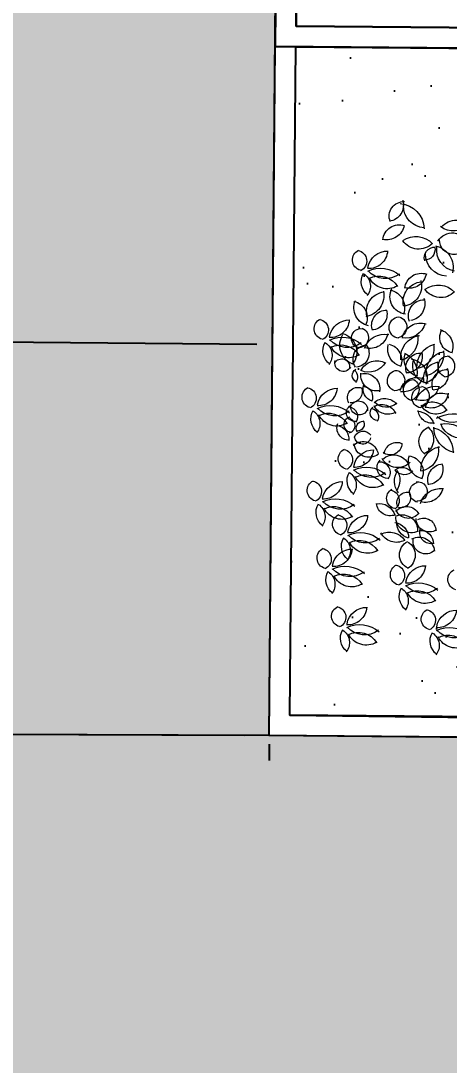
# Model space of a CAD drawing. Header units: millimetres. Extents: x 793 to 3159, y 750 to 2095.
# Drawn here: x 1218.72 to 1221.83, y 985.96 to 993.55 of the extents above; entities that cross this region are included whole.
import ezdxf

# ---------------------------------------------------------------- set-up
doc = ezdxf.new("R2010")
doc.units = ezdxf.units.MM
doc.linetypes.add('CENTER', pattern=[50.8, 31.75, -6.35, 6.35, -6.35])
doc.linetypes.add('CONTINUA', pattern=[0])
for name, color, linetype in [('A-PISOS', 252, 'Continuous'), ('A-PROY', 252, 'Continuous'), ('A-VEGETACION', 65, 'Continuous')]:
    doc.layers.add(name, color=color, linetype=linetype)
doc.layers.add('JUNTA DE AISLAMIENTO', color=7, linetype='Continuous', true_color=0x22d6dd)
doc.layers.add('JUNTA DE CONTROL', color=7, linetype='Continuous', true_color=0xf43e0b)
doc.styles.get("Standard").update_dxf_attribs({"font": 'arial.ttf'})
doc.linetypes.add('RAYACONTX', pattern='A,0.8,["X",Standard,S=0.08,R=0,X=0.025,Y=-0.04],0', length=0.8)
doc.dimstyles.get("Standard").update_dxf_attribs({"dimtxt": 1.2, "dimasz": 0.18, "dimexe": 0.18, "dimexo": 0.0625, "dimgap": 0.09, "dimtad": 0, "dimtih": 1, "dimtoh": 1, "dimdec": 4, "dimlfac": -1, "dimzin": 0, "dimdsep": 46, "dimtxsty": 'Standard', "dimcen": 0.09, "dimadec": 0, "dimazin": 0, "dimtfac": 1, "dimtdec": 4, "dimtofl": 0, "dimtmove": 0, "dimatfit": 3, "dimfxl": 1, "dimtolj": 1, "dimtzin": 0, "dimarcsym": 0})
pattern_1 = [(90, (-2174.8441, -711.9263), (-0.508, 0.508), [1.524, -0.508]), (180, (-2174.8441, -711.4183), (-0.508, 0.508), [1.524, -0.508])]

# ---------------------------------------------------------------- blocks, each defined once
blk = doc.blocks.new('A$C15914C01')
at = {"layer": 'A-PISOS', "linetype": 'CONTINUA', "ltscale": 0.5}
h = blk.add_hatch(dxfattribs=at)
h.set_pattern_fill('AR-HBONE', color=250, scale=0.005, angle=45)
h.set_pattern_definition(pattern_1)
h.paths.add_polyline_path([(40.8168, 40.847), (37.8168, 40.847), (37.8168, 38.0242), (37.8168, 37.6485), (39.0283, 37.6485), (40.8168, 37.847)])
h.paths.add_polyline_path([(40.8168, 37.847), (39.0283, 37.6485), (39.0283, 34.847), (40.8168, 34.847)])
h.paths.add_polyline_path([(40.8168, 34.8315), (39.0283, 34.8315), (39.0283, 28.847), (40.8168, 28.847)])
h.paths.add_polyline_path([(40.8168, 28.847), (39.0283, 28.847), (39.0283, 25.847), (40.8168, 25.847)])
h.paths.add_polyline_path([(40.8168, 25.847), (39.0283, 25.847), (39.0283, 22.847), (40.8168, 22.847)])
h.paths.add_polyline_path([(40.8168, 22.847), (39.0283, 22.847), (39.0283, 19.847), (40.8168, 19.847)])
h.paths.add_polyline_path([(40.8168, 19.847), (39.0283, 19.847), (39.0283, 16.847), (40.8168, 16.847)])
h.paths.add_polyline_path([(40.8168, 16.847), (39.0283, 16.847), (39.0283, 13.847), (40.8168, 13.847)])
h.paths.add_polyline_path([(40.8168, 13.847), (39.0283, 13.847), (39.0283, 10.8467), (40.8168, 10.847)])
h.paths.add_polyline_path([(40.8168, 10.847), (39.0283, 10.8467), (39.0283, 7.847), (40.8168, 7.847)])
h.paths.add_polyline_path([(40.8168, 7.847), (39.0283, 7.847), (39.0283, 4.2785), (40.8168, 4.847)])
h.paths.add_polyline_path([(40.8168, 1.847), (37.8168, 1.847), (37.8168, -1.153), (40.8168, -1.153)])
h.paths.add_polyline_path([(40.8168, -1.153), (37.8168, -1.153), (37.8168, -4.153), (40.8168, -4.153)])
h.paths.add_polyline_path([(40.8168, -4.153), (37.8168, -4.153), (37.8168, -7.153), (40.8168, -7.153)])
h.paths.add_polyline_path([(40.8168, -7.153), (37.8168, -7.153), (37.8168, -10.153), (40.8168, -10.153)])
h.paths.add_polyline_path([(40.8168, -10.153), (37.8168, -10.153), (37.8168, -13.153), (40.8168, -13.153)])
h.paths.add_polyline_path([(40.8168, -13.8545), (40.8168, -13.153), (37.8168, -13.153), (37.8168, -16.153), (39.7085, -16.153), (39.7085, -13.8545)])
h.paths.add_polyline_path([(39.7084, -16.153), (37.8168, -16.153), (37.8168, -19.153), (39.7084, -19.153)])
h.paths.add_polyline_path([(39.6177, -19.153), (37.8168, -19.153), (37.8168, -22.153), (39.6177, -22.153)])
h.paths.add_polyline_path([(39.6202, -22.153), (37.8168, -22.153), (37.8168, -25.153), (39.6202, -25.153)])
h.paths.add_polyline_path([(39.6177, -25.153), (37.8168, -25.153), (37.8168, -28.153), (39.6177, -28.153)])
h.paths.add_polyline_path([(39.6177, -28.153), (37.8168, -28.153), (37.8168, -31.153), (39.6177, -31.153)])
h.paths.add_polyline_path([(39.6177, -31.153), (37.8168, -31.153), (37.8168, -34.153), (39.6177, -34.153)])
h.paths.add_polyline_path([(39.6177, -34.153), (37.8168, -34.153), (37.8168, -35.1024), (39.6177, -35.1024)])
h.paths.add_polyline_path([(40.8168, -45.957), (37.8168, -45.957), (37.8168, -49.3615), (38.3271, -48.8946), (38.7327, -49.153), (39.1705, -49.4318), (40.8168, -49.153)])
h.paths.add_polyline_path([(40.8168, -49.153), (39.1705, -49.4318), (38.8819, -50.3504), (40.8217, -50.3538)])
h.paths.add_polyline_path([(40.8168, 43.5795), (37.8168, 43.5798), (37.8168, 40.847), (40.8168, 40.847)])
h.paths.add_polyline_path([(38.79, 4.2785), (38.7899, 3.656), (37.8168, 3.6561), (37.8168, 1.847), (40.8168, 1.847), (40.8168, 4.847), (39.0283, 4.2785)])
h = blk.add_hatch(dxfattribs=at)
h.set_pattern_fill('AR-HBONE', color=250, scale=0.005, angle=45)
h.set_pattern_definition(pattern_1)
h.paths.add_polyline_path([(43.8168, -45.9571), (40.8168, -45.9571), (40.8216, -50.3396), (43.8216, -50.3675)])
h.paths.add_polyline_path([(40.9292, -0.9957), (40.9323, 4.0095), (40.9357, 41.5795), (43.8168, 41.5793), (43.8168, 43.5794), (40.8168, 43.5794), (40.8168, -13.8546), (43.8168, -13.8546), (43.8168, -6.7051), (41.1283, -6.7051), (41.1283, -4.9051), (43.8168, -4.9049), (43.8168, -3.6051), (43.8168, -0.9957)])
at = {"layer": 'A-PISOS', "color": 250, "linetype": 'CONTINUA', "ltscale": 0.5}
blk.add_line((37.8168, 1.847), (40.8168, 1.847), dxfattribs=at)
blk = doc.blocks.new('XR-CONJUNTO$0$A$C458D45B7')
at = {"lineweight": 0, "extrusion": (2.43104e-07, 5.45806e-06, -1)}
for centre, major_axis, start_param, end_param in [((-1.9106, 1.2442), (0.0708, -0.0777, 0), 1.912634, 3.921497), ((-2.0314, 1.3228), (0.0877, 0.0799, 0), 0.433013, 2.162826), ((-1.9513, 1.1457), (0.1282, -0.1407, 0), 3.959959, 5.407863), ((-1.7544, 1.3194), (0.1171, 0.1066, 0), 2.346008, 3.897533), ((-1.5286, 1.0775), (0.094, -0.1032, 0), 3.007891, 4.802385), ((-2.0324, 1.1982), (0.0859, -0.0944, 0), -0.662987, 0.966479), ((-1.9414, 1.0608), (0.0886, 0.0806, 0), 3.960448, 5.771942), ((-1.5522, 1.2853), (0.1086, 0.0989, 0), 1.431238, 2.976463), ((-1.8009, 1.145), (0.1033, 0.094, 0), 1.507007, 3.274527), ((-1.8183, 0.932), (0.1215, 0.1107, 0), 4.829964, 6.260834), ((-1.5552, 1.0062), (0.0882, 0.0803, 0), 4.376918, 6.706693), ((-1.5448, 1.0724), (0.07, -0.0769, 0), -0.68977, 2.320487), ((-2.2017, 0.923), (0.0578, 0.0526, 0), 2.569534, 5.006064), ((-2.2534, 0.9149), (0.0521, -0.0572, 0), 4.051015, 6.582941), ((-2.1614, 0.9971), (0.0917, -0.1007, 0), -0.777492, 0.800951), ((-2.0242, 0.8443), (0.0977, -0.1073, 0), 2.477681, 3.902549), ((-1.6798, 0.9428), (0.0579, 0.0528, 0), 3.59556, 5.460531), ((-1.758, 1.0028), (0.052, -0.0571, 0), -1.020319, 0.753739), ((-1.5119, 1.0019), (0.116, 0.1056, 0), 2.481573, 4.024265), ((-1.7087, 0.8718), (0.1187, 0.1081, 0), 5.646964, 7.247292), ((-1.5907, 0.9688), (0.1171, 0.1066, 0), 2.346008, 3.897533), ((-2.073, 0.6529), (0.156, 0.1421, 0), 4.983233, 6.17178), ((-2.0399, 0.9606), (0.1269, 0.1155, 0), 1.666781, 3.133707), ((-1.7777, 0.7102), (0.0886, 0.0806, 0), 3.960448, 5.771942), ((-2.0913, 0.7657), (0.0909, 0.0828, 0), 2.943806, 4.400315), ((-2.2578, 0.7313), (0.0813, 0.074, 0), 6.042078, 7.680112), ((-2.0841, 0.651), (0.1055, -0.1158, 0), 3.38331, 4.908592), ((-2.0268, 0.8596), (0.0974, -0.107, 0), 0.190237, 1.841773), ((-1.7627, 0.6224), (0.1084, 0.0988, 0), 3.669788, 5.33772), ((-1.9208, 0.7342), (0.1072, 0.0976, 0), 0.442262, 2.206763), ((-1.8687, 0.8476), (0.0859, -0.0944, 0), -0.662987, 0.966479), ((-1.6546, 0.5814), (0.1215, 0.1107, 0), 4.829964, 6.260834), ((-2.031, 0.549), (0.1066, 0.0971, 0), 3.614858, 5.324604), ((-2.207, 0.6655), (0.1058, -0.1161, 0), -1.044216, 0.564097), ((-1.8791, 0.6577), (0.0933, 0.085, 0), 2.40732, 4.363917), ((-2.0263, 0.5794), (0.0866, -0.0951, 0), 4.058135, 5.821951), ((-1.6372, 0.7944), (0.1033, 0.094, 0), 1.507007, 3.274527), ((-2.1336, 0.5756), (0.0897, -0.0984, 0), 0.939726, 2.715407), ((-2.2892, 0.5026), (0.0814, -0.0893, 0), 4.062449, 5.922904), ((-1.7543, 0.5224), (0.0851, 0.0775, 0), 3.49197, 5.441026), ((-1.8764, 0.6077), (0.084, -0.0923, 0), -1.172702, 0.548866), ((-2.0245, 0.4486), (0.0829, 0.0755, 0), 3.634893, 5.426724), ((-2.1377, 0.5282), (0.0831, 0.0757, 0), 0.456725, 2.280221), ((-2.4755, 0.4198), (0.0578, 0.0526, 0), 2.569534, 5.006064), ((-2.5272, 0.4117), (0.0521, -0.0572, 0), 4.051015, 6.582941), ((-2.4352, 0.4939), (0.0917, -0.1007, 0), -0.777492, 0.800951), ((-2.298, 0.3411), (0.0977, -0.1073, 0), 2.477681, 3.902549), ((-1.9306, 0.4349), (0.0529, -0.0581, 0), 0.8313, 3.777278), ((-1.9592, 0.4368), (0.0578, 0.0526, 0), 5.742434, 8.380981), ((-1.8908, 0.5069), (0.1006, -0.1105, 0), -0.557673, 0.903433), ((-1.7798, 0.332), (0.0917, -0.1007, 0), 2.542349, 4.180904), ((-2.2189, 0.3033), (0.0991, -0.1088, 0), 1.094465, 2.867407), ((-2.3837, 0.2526), (0.0948, -0.1041, 0), 4.141693, 6.115198), ((-2.2117, 0.3532), (0.0525, 0.0478, 0), 2.544793, 5.610841), ((-2.2315, 0.3591), (0.0541, 0.0492, 0), 5.802789, 8.527903), ((-2.0417, 0.2331), (0.1126, 0.1025, 0), 4.205079, 5.650347), ((-2.1511, 0.4158), (0.1003, 0.0913, 0), 0.947405, 2.54529), ((-1.9608, 0.3535), (0.1091, -0.1198, 0), -0.998585, 0.46704), ((-1.5272, 0.3648), (0.0836, 0.0762, 0), 2.482899, 4.371926), ((-1.6734, 0.2989), (0.0948, 0.0863, 0), 5.731832, 7.400577), ((-2.365, 0.2625), (0.0909, 0.0828, 0), 2.943806, 4.400315), ((-2.5316, 0.2281), (0.0813, 0.074, 0), 6.042078, 7.680112), ((-2.3468, 0.1497), (0.156, 0.1421, 0), 4.983233, 6.17178), ((-2.3137, 0.4574), (0.1269, 0.1155, 0), 1.666781, 3.133707), ((-2.3579, 0.1478), (0.1055, -0.1158, 0), 3.38331, 4.908592), ((-2.1667, 0.2027), (0.069, -0.0757, 0), 1.700455, 3.862711), ((-2.2541, 0.2446), (0.0681, -0.0747, 0), -1.486479, 0.643735), ((-1.8849, 0.2792), (0.0985, 0.0897, 0), 2.570181, 4.112123), ((-2.0369, 0.194), (0.0821, -0.0902, 0), 4.120954, 5.79621), ((-1.7644, 0.2204), (0.107, -0.1175, 0), 2.177236, 3.734769), ((-1.6359, 0.1522), (0.1137, -0.1249, 0), 2.235527, 3.64207), ((-1.828, 0.2811), (0.0982, -0.1079, 0), -1.066796, 0.579125), ((-2.3006, 0.3564), (0.0974, -0.107, 0), 0.190237, 1.841773), ((-1.773, 0.2036), (0.0838, -0.092, 0), 0.938425, 2.670205), ((-1.9542, 0.1092), (0.1114, 0.1014, 0), 5.843306, 7.1953), ((-1.7771, 0.1415), (0.0805, 0.0733, 0), 3.50958, 5.539448), ((-1.8855, 0.2233), (0.0799, -0.0877, 0), -1.078933, 0.661818), ((-1.5851, 0.1111), (0.1031, -0.1132, 0), 2.104521, 3.72961), ((-1.7735, 0.244), (0.1205, 0.1097, 0), 0.584753, 2.09731), ((-1.5729, 0.1533), (0.0529, -0.0581, 0), 1.070278, 3.886146), ((-1.6105, 0.1567), (0.0588, 0.0536, 0), 5.779048, 8.517385), ((-2.3403, 0.1724), (0.0409, -0.0449, 0), -0.342253, 2.640209), ((-2.3516, 0.1445), (0.0433, 0.0395, 0), 4.405228, 7.107621), ((-2.0952, 0.0628), (0.0867, -0.0952, 0), 2.755784, 4.384252), ((-2.1561, 0.2479), (0.094, -0.1032, 0), -0.330169, 1.139478), ((-1.8626, 0.0737), (0.0986, 0.0898, 0), 5.589447, 7.418726), ((-1.7093, 0.1562), (0.085, -0.0934, 0), 0.84125, 2.679851), ((-1.6406, 0.0702), (0.0775, -0.0851, 0), 1.967447, 3.775341), ((-1.7611, 0.1457), (0.075, -0.0824, 0), -1.233229, 0.665703), ((-2.2216, 0.0843), (0.0383, 0.0349, 0), 2.756177, 4.901581), ((-2.3039, 0.0732), (0.0502, 0.0457, 0), 6.199619, 7.682941), ((-2.0951, 0.0884), (0.0783, -0.086, 0), 0.548016, 2.416151), ((-2.1847, -0.0116), (0.0748, -0.0822, 0), 3.639954, 5.646742), ((-1.9436, 0.0479), (0.0556, 0.0507, 0), 2.564177, 5.390176), ((-1.9675, 0.0498), (0.0553, 0.0504, 0), 5.73831, 8.527623), ((-1.8012, -0.0552), (0.0947, 0.0862, 0), 4.137101, 5.82022), ((-1.9077, 0.1207), (0.1031, -0.1133, 0), -0.54027, 0.827062), ((-1.5836, 0.0234), (0.074, -0.0813, 0), 1.953075, 3.913454), ((-1.6938, 0.0986), (0.079, -0.0868, 0), -1.205895, 0.674202), ((-2.2319, -0.0783), (0.0509, -0.0558, 0), 1.762306, 4.258029), ((-2.1055, -0.0151), (0.0598, -0.0657, 0), 0.979226, 2.673692), ((-2.1998, -0.0703), (0.0508, -0.0558, 0), 3.933313, 5.938936), ((-1.8248, -0.0188), (0.0571, 0.052, 0), 2.545534, 5.407211), ((-1.8736, -0.0129), (0.0576, -0.0633, 0), 4.477879, 6.718402), ((-1.7618, -0.0715), (0.0525, -0.0576, 0), 0.898013, 3.77079), ((-1.7698, 0.0321), (0.094, 0.0856, 0), 0.901171, 2.725838), ((-1.6654, -0.1418), (0.1029, -0.113, 0), 2.645045, 4.055204), ((-1.794, -0.0666), (0.0546, -0.0599, 0), 4.168072, 6.758384), ((-2.5594, -0.0771), (0.0578, 0.0526, 0), 2.569534, 5.006064), ((-2.6111, -0.0852), (0.0521, -0.0572, 0), 4.051015, 6.582941), ((-2.5191, -0.003), (0.0917, -0.1007, 0), -0.777492, 0.800951), ((-2.3819, -0.1559), (0.0977, -0.1073, 0), 2.477681, 3.902549), ((-2.2829, -0.0338), (0.055, -0.0604, 0), -1.227345, 0.788989), ((-1.6995, -0.0227), (0.0928, 0.0845, 0), 0.879757, 2.653061), ((-1.6228, -0.1543), (0.078, -0.0856, 0), 2.376566, 4.323843), ((-2.4307, -0.3472), (0.156, 0.1421, 0), 4.983233, 6.17178), ((-2.2507, -0.1874), (0.0465, 0.0423, 0), 2.233298, 4.88178), ((-2.3042, -0.2166), (0.0483, -0.053, 0), 4.015547, 6.050187), ((-2.2208, -0.1416), (0.0415, -0.0456, 0), -0.541621, 2.532765), ((-2.2243, -0.1653), (0.0472, 0.043, 0), 4.36075, 7.132577), ((-2.0875, -0.1867), (0.0366, -0.0402, 0), 0.711319, 3.169675), ((-2.0561, -0.2329), (0.0798, 0.0727, 0), 4.88073, 6.617754), ((-2.0133, -0.0827), (0.0765, -0.084, 0), 0.204968, 1.815858), ((-2.0356, -0.1968), (0.0849, 0.0774, 0), 4.711605, 6.317931), ((-2.0272, -0.0257), (0.0802, -0.0881, 0), 0.021045, 1.524602), ((-1.6651, -0.0744), (0.0875, 0.0797, 0), 1.54916, 3.411748), ((-1.6899, -0.2214), (0.087, 0.0792, 0), 4.695585, 6.505535), ((-2.4489, -0.2344), (0.0909, 0.0828, 0), 2.943806, 4.400315), ((-2.6155, -0.2689), (0.0813, 0.074, 0), 6.042078, 7.680112), ((-2.3976, -0.0395), (0.1269, 0.1155, 0), 1.666781, 3.133707), ((-2.4418, -0.3491), (0.1055, -0.1158, 0), 3.38331, 4.908592), ((-2.3845, -0.1405), (0.0974, -0.107, 0), 0.190237, 1.841773), ((-2.2732, -0.2729), (0.0428, 0.039, 0), 2.497814, 5.20727), ((-2.3097, -0.2811), (0.0389, -0.0427, 0), 4.224328, 6.709801), ((-2.1436, -0.2166), (0.0427, -0.0469, 0), 4.116433, 5.99396), ((-1.8013, -0.3004), (0.086, -0.0944, 0), 3.905045, 5.15415), ((-1.6932, -0.1581), (0.0739, 0.0673, 0), 2.131785, 3.802335), ((-1.5359, -0.4435), (0.188, 0.1712, 0), 4.948121, 5.869218), ((-1.5446, -0.0745), (0.1307, 0.119, 0), 1.552191, 2.984983), ((-2.2916, -0.2978), (0.0606, -0.0666, 0), 0.737383, 2.650506), ((-2.3957, -0.3799), (0.0681, -0.0747, 0), 4.052293, 5.534953), ((-2.1916, -0.2985), (0.0373, 0.0339, 0), 3.28496, 5.487327), ((-2.2354, -0.2693), (0.0347, -0.0381, 0), -1.383943, 0.731452), ((-1.6688, -0.393), (0.0783, -0.086, 0), 1.425585, 3.486513), ((-1.7932, -0.3761), (0.0771, -0.0846, 0), 4.606747, 6.608193), ((-1.7172, -0.469), (0.1331, 0.1212, 0), 5.659962, 7.036498), ((-1.4916, -0.2871), (0.1256, -0.1379, 0), 0.943566, 2.313218), ((-1.4822, -0.2092), (0.1151, 0.1048, 0), 1.972626, 3.529352), ((-1.5858, -0.4333), (0.1281, 0.1166, 0), 5.209395, 6.575768), ((-2.195, -0.3571), (0.0395, -0.0433, 0), -0.642878, 2.183197), ((-2.1907, -0.3873), (0.0495, 0.0451, 0), 4.270836, 6.420827), ((-2.292, -0.5222), (0.0578, 0.0526, 0), 2.569534, 5.006064), ((-2.3437, -0.5302), (0.0521, -0.0572, 0), 4.051015, 6.582941), ((-2.1896, -0.5067), (0.0818, 0.0745, 0), 4.725657, 6.840485), ((-2.1145, -0.6009), (0.0977, -0.1073, 0), 2.477681, 3.902549), ((-2.1463, -0.3974), (0.083, 0.0756, 0), 1.68426, 3.729013), ((-1.9949, -0.4053), (0.0637, 0.058, 0), 0.764156, 2.934492), ((-1.9437, -0.494), (0.0694, 0.0632, 0), 3.980915, 5.862351), ((-1.6018, -0.593), (0.1128, -0.1238, 0), 2.221305, 3.690822), ((-1.7962, -0.4571), (0.1033, -0.1134, 0), -1.032306, 0.534835), ((-2.2517, -0.448), (0.0917, -0.1007, 0), -0.777492, 0.800951), ((-2.0101, -0.5841), (0.0523, -0.0575, 0), 0.633418, 3.085829), ((-1.9398, -0.4538), (0.0868, -0.0954, 0), -0.069614, 1.779881), ((-1.9667, -0.6078), (0.0867, 0.0789, 0), 4.676888, 6.613696), ((-1.7339, -0.5375), (0.0851, -0.0934, 0), 0.924716, 2.656883), ((-1.8688, -0.6134), (0.0781, -0.0858, 0), 3.969056, 5.92434), ((-2.1633, -0.7923), (0.156, 0.1421, 0), 4.983233, 6.17178), ((-2.1303, -0.4845), (0.1269, 0.1155, 0), 1.666781, 3.133707), ((-2.0709, -0.6192), (0.0524, -0.0576, 0), 3.810166, 6.090838), ((-1.8262, -0.6795), (0.0906, -0.0995, 0), 1.614915, 2.889535), ((-1.9038, -0.6639), (0.0614, 0.0559, 0), 4.717033, 6.423449), ((-1.8895, -0.5504), (0.0621, 0.0565, 0), 1.467676, 3.222181), ((-2.0476, -0.6746), (0.0938, 0.0854, 0), 0.129265, 1.395311), ((-1.6027, -0.6693), (0.086, 0.0783, 0), 3.55062, 5.363168), ((-1.7206, -0.5916), (0.0749, -0.0823, 0), -1.194178, 0.664916), ((-2.1816, -0.6795), (0.0909, 0.0828, 0), 2.943806, 4.400315), ((-2.3482, -0.7139), (0.0813, 0.074, 0), 6.042078, 7.680112), ((-2.1744, -0.7941), (0.1055, -0.1158, 0), 3.38331, 4.908592), ((-2.1171, -0.5856), (0.0974, -0.107, 0), 0.190237, 1.841773), ((-1.7922, -0.7543), (0.0477, -0.0524, 0), 3.730197, 7.076743), ((-2.5155, -0.7546), (0.0578, 0.0526, 0), 2.569534, 5.006064), ((-2.5672, -0.7627), (0.0521, -0.0572, 0), 4.051015, 6.582941), ((-2.4752, -0.6805), (0.0917, -0.1007, 0), -0.777492, 0.800951), ((-2.338, -0.8334), (0.0977, -0.1073, 0), 2.477681, 3.902549), ((-1.9413, -0.8068), (0.0509, -0.0559, 0), 0.945939, 3.367294), ((-2.002, -0.8225), (0.0572, 0.0521, 0), 5.641793, 7.92155), ((-1.8635, -0.8377), (0.0576, 0.0525, 0), 3.417735, 5.567883), ((-1.9167, -0.801), (0.055, 0.0501, 0), 0.107397, 2.469596), ((-1.7764, -0.7608), (0.0547, 0.0498, 0), 2.514693, 5.184025), ((-1.624, -0.8846), (0.1127, 0.1027, 0), 4.169962, 5.561665), ((-1.7382, -0.7025), (0.0978, 0.089, 0), 0.938823, 2.542828), ((-2.3869, -1.0247), (0.156, 0.1421, 0), 4.983233, 6.17178), ((-2.3538, -0.717), (0.1269, 0.1155, 0), 1.666781, 3.133707), ((-2.4051, -0.9119), (0.0909, 0.0828, 0), 2.943806, 4.400315), ((-2.5717, -0.9464), (0.0813, 0.074, 0), 6.042078, 7.680112), ((-2.3979, -1.0266), (0.1055, -0.1158, 0), 3.38331, 4.908592), ((-2.3406, -0.818), (0.0974, -0.107, 0), 0.190237, 1.841773), ((-2.0704, -0.9669), (0.0821, -0.0901, 0), 3.692575, 5.155285), ((-1.989, -0.8304), (0.0692, -0.076, 0), 0.38642, 2.157574), ((-1.8711, -0.9645), (0.0744, 0.0677, 0), 4.565806, 6.533384), ((-1.8588, -0.8569), (0.0633, -0.0695, 0), -0.241864, 1.949123), ((-2.3294, -0.9985), (0.0578, 0.0526, 0), 2.569534, 5.006064), ((-2.3812, -1.0065), (0.0521, -0.0572, 0), 4.051015, 6.582941), ((-2.2891, -0.9244), (0.0917, -0.1007, 0), -0.777492, 0.800951), ((-2.152, -1.0772), (0.0977, -0.1073, 0), 2.477681, 3.902549), ((-1.9684, -1.0956), (0.0847, 0.0771, 0), 5.565903, 6.997649), ((-1.8349, -0.9416), (0.0765, -0.084, 0), 0.279297, 2.335483), ((-1.8235, -0.9794), (0.0806, -0.0885, 0), 1.008399, 2.302773), ((-1.9016, -1.0376), (0.0829, 0.0754, 0), 5.072303, 7.119215), ((-1.7051, -0.9533), (0.0702, 0.0639, 0), 1.7289, 3.911271), ((-1.7464, -1.0372), (0.0598, -0.0657, 0), 3.398385, 5.466877), ((-2.2008, -1.2686), (0.156, 0.1421, 0), 4.983233, 6.17178), ((-1.9446, -1.0025), (0.0914, 0.0833, 0), 1.806411, 3.423556), ((-1.9938, -1.1874), (0.1001, 0.0912, 0), 4.980953, 6.432495), ((-1.6923, -1.0522), (0.0603, 0.0549, 0), 2.047726, 4.165076), ((-1.7684, -1.1317), (0.0697, 0.0635, 0), 5.41227, 7.055783), ((-2.219, -1.1558), (0.0909, 0.0828, 0), 2.943806, 4.400315), ((-2.3856, -1.1902), (0.0813, 0.074, 0), 6.042078, 7.680112), ((-2.1677, -0.9608), (0.1269, 0.1155, 0), 1.666781, 3.133707), ((-2.2118, -1.2704), (0.1055, -0.1158, 0), 3.38331, 4.908592), ((-2.1546, -1.0619), (0.0974, -0.107, 0), 0.190237, 1.841773), ((-1.8126, -1.2153), (0.072, -0.0791, 0), 1.163391, 3.416553), ((-1.9175, -1.2184), (0.0757, -0.0831, 0), 4.435217, 6.484111), ((-1.7769, -1.1998), (0.0834, 0.076, 0), 4.961295, 6.910739), ((-1.7291, -1.1155), (0.0627, -0.0688, 0), -0.051798, 2.496029), ((-2.4398, -1.2438), (0.0578, 0.0526, 0), 2.569534, 5.006064), ((-2.4915, -1.2519), (0.0521, -0.0572, 0), 4.051015, 6.582941), ((-2.3995, -1.1697), (0.0917, -0.1007, 0), -0.777492, 0.800951), ((-2.2623, -1.3226), (0.0977, -0.1073, 0), 2.477681, 3.902549), ((-2.3111, -1.5139), (0.156, 0.1421, 0), 4.983233, 6.17178), ((-1.9065, -1.3598), (0.0578, 0.0526, 0), 2.569534, 5.006064), ((-2.3294, -1.4011), (0.0909, 0.0828, 0), 2.943806, 4.400315), ((-2.496, -1.4356), (0.0813, 0.074, 0), 6.042078, 7.680112), ((-2.2781, -1.2062), (0.1269, 0.1155, 0), 1.666781, 3.133707), ((-2.3222, -1.5158), (0.1055, -0.1158, 0), 3.38331, 4.908592), ((-1.9582, -1.3678), (0.0521, -0.0572, 0), 4.051015, 6.582941), ((-1.8662, -1.2856), (0.0917, -0.1007, 0), -0.777492, 0.800951), ((-1.729, -1.4385), (0.0977, -0.1073, 0), 2.477681, 3.902549), ((-1.4881, -1.3917), (0.0578, 0.0526, 0), 2.569534, 5.006064), ((-2.2649, -1.3072), (0.0974, -0.107, 0), 0.190237, 1.841773), ((-1.7778, -1.6299), (0.156, 0.1421, 0), 4.983233, 6.17178), ((-1.7447, -1.3221), (0.1269, 0.1155, 0), 1.666781, 3.133707), ((-1.7961, -1.517), (0.0909, 0.0828, 0), 2.943806, 4.400315), ((-1.9626, -1.5515), (0.0813, 0.074, 0), 6.042078, 7.680112), ((-1.7889, -1.6317), (0.1055, -0.1158, 0), 3.38331, 4.908592), ((-1.7316, -1.4231), (0.0974, -0.107, 0), 0.190237, 1.841773), ((-2.3306, -1.6663), (0.0578, 0.0526, 0), 2.569534, 5.006064), ((-2.3824, -1.6743), (0.0521, -0.0572, 0), 4.051015, 6.582941), ((-2.2903, -1.5922), (0.0917, -0.1007, 0), -0.777492, 0.800951), ((-2.1531, -1.745), (0.0977, -0.1073, 0), 2.477681, 3.902549), ((-1.6791, -1.6816), (0.0578, 0.0526, 0), 2.569534, 5.006064), ((-1.7309, -1.6896), (0.0521, -0.0572, 0), 4.051015, 6.582941), ((-1.6389, -1.6075), (0.0917, -0.1007, 0), -0.777492, 0.800951), ((-1.5017, -1.7603), (0.0977, -0.1073, 0), 2.477681, 3.902549), ((-2.202, -1.9364), (0.156, 0.1421, 0), 4.983233, 6.17178), ((-1.5505, -1.9517), (0.156, 0.1421, 0), 4.983233, 6.17178), ((-2.2202, -1.8236), (0.0909, 0.0828, 0), 2.943806, 4.400315), ((-2.3868, -1.858), (0.0813, 0.074, 0), 6.042078, 7.680112), ((-2.1689, -1.6286), (0.1269, 0.1155, 0), 1.666781, 3.133707), ((-2.213, -1.9382), (0.1055, -0.1158, 0), 3.38331, 4.908592), ((-2.1558, -1.7297), (0.0974, -0.107, 0), 0.190237, 1.841773), ((-1.5687, -1.8389), (0.0909, 0.0828, 0), 2.943806, 4.400315), ((-1.7353, -1.8733), (0.0813, 0.074, 0), 6.042078, 7.680112), ((-1.5174, -1.6439), (0.1269, 0.1155, 0), 1.666781, 3.133707), ((-1.5616, -1.9535), (0.1055, -0.1158, 0), 3.38331, 4.908592), ((-1.5043, -1.745), (0.0974, -0.107, 0), 0.190237, 1.841773)]:
    blk.add_ellipse(centre, major_axis=major_axis, ratio=1, start_param=start_param, end_param=end_param, dxfattribs=at)
blk = doc.blocks.new('*D191')
at = {"layer": 'Defpoints', "color": 0, "lineweight": -2, "transparency": 16777216}
for p, q in [((1179.7096, 988.5543), (1196.9576, 988.4711)), ((1179.5293, 988.4927), (1179.5288, 988.3752)), ((1220.3478, 988.3583), (1203.0999, 988.4415)), ((1220.5275, 988.2949), (1220.527, 988.1774))]:
    blk.add_line(p, q, dxfattribs=at)
at = {"layer": 'Defpoints', "color": 0, "transparency": 16777216}
for p in [(1179.5296, 988.5552, 293.7209), (1179.5296, 988.5552), (1220.5278, 988.3574, 380.2018)]:
    blk.add_point(p, dxfattribs=at)
for points in [[(1179.7098, 988.5843), (1179.7095, 988.5243), (1179.5296, 988.5552)], [(1220.348, 988.3883), (1220.3477, 988.3283), (1220.5278, 988.3574)]]:
    blk.add_solid(points, dxfattribs=at)
at = {"layer": 'Defpoints', "color": 0, "transparency": 16777216, "insert": (1200.0287, 988.4563), "char_height": 1.2, "attachment_point": 5}
blk.add_mtext('\\A1;40.9987', dxfattribs=at)

msp = doc.modelspace()

# ---------------------------------------------------------------- hatches: boundary and pattern name
at = {"layer": 'A-VEGETACION', "linetype": 'CONTINUA'}
h = msp.add_hatch(dxfattribs=at)
h.set_pattern_fill('AR-SAND', color=256, scale=0.02, angle=0.032442)
h.set_pattern_definition([(37.53244, (-1001.5859, 296.5847), (-0.03255485, 0.9788082), [0, -0.77216, 0, -0.8636, 0, -0.8255]), (7.53244, (-1001.5859, 296.5847), (0.89823466, 1.434159), [0, -0.41656, 0, -0.69596, 0, -0.2667]), (327.53244, (-1002.2107, 296.5844), (1.58198286, 0.00377012), [0, -0.254, 0, -0.9144, 0, -1.1938]), (317.53244, (-1002.2107, 296.5844), (1.5268602, 0.44672325), [0, -0.127, 0, -0.59944, 0, -0.6858])])
h.paths.add_polyline_path([(1234.79859, 988.38245), (1234.8411, 993.23734), (1220.72164, 993.36095), (1220.67913, 988.50606)])
h.paths.add_polyline_path([(1243.09827, 988.30979), (1257.21773, 988.18617), (1257.26024, 993.04106), (1243.14078, 993.16467)])

# ---------------------------------------------------------------- linework, layer by layer
at = {"layer": 'A-PROY', "linetype": 'CONTINUA', "ltscale": 0.5}
for p, q in [((1220.89442, 1030.23085, 168.38412), (1220.57164, 993.36226, 168.38412)), ((1220.57164, 993.36226, 168.38412), (1235.99866, 993.2272, 168.38412))]:
    msp.add_line(p, q, dxfattribs=at)
at = {"layer": 'A-PROY', "linetype": 'CONTINUA', "ltscale": 0.5, "elevation": 168.38412}
for points in [[(1235.99866, 993.2272), (1220.57164, 993.36226), (1220.89442, 1030.23085), (1257.73301, 1029.90833), (1257.41023, 993.03975), (1241.98321, 993.17481)], [(1241.98321, 993.17481), (1257.41023, 993.03975), (1257.73301, 1029.90833), (1220.89442, 1030.23085), (1220.57164, 993.36226), (1235.99866, 993.2272)], [(1235.99858, 993.37721), (1220.72295, 993.51095), (1221.0431, 1030.07954), (1257.5817, 1029.75965), (1257.26155, 993.19105), (1241.98592, 993.32479)], [(1237.9844, 993.35982), (1238.99225, 993.351), (1239.3124, 1029.9196), (1221.0431, 1030.07954), (1220.72295, 993.51095), (1235.99858, 993.37721)], [(1234.94727, 988.23114), (1220.52782, 988.35738), (1220.57164, 993.36226), (1235.99866, 993.2272)], [(1234.79859, 988.38245), (1220.67913, 988.50606), (1220.72164, 993.36095), (1235.99866, 993.2272)]]:
    msp.add_lwpolyline(points, dxfattribs=at)
at = {"layer": 'Defpoints'}
for p, q in [((1220.52782, 988.35738, 380.20176), (1179.52965, 988.55516, 293.72089)), ((1220.67913, 988.50606, 168.38412), (1266.69025, 987.94899, 293.79427))]:
    msp.add_line(p, q, dxfattribs=at)
at = {"layer": 'JUNTA DE AISLAMIENTO', "linetype": 'RAYACONTX', "elevation": 380.20176}
msp.add_lwpolyline([(1329.00633, 987.40767), (1220.52782, 988.35738), (1220.90055, 1030.93082), (1257.73914, 1030.60831), (1257.38346, 989.9347), (1266.47583, 989.85507), (1266.81794, 1028.93844), (1266.21796, 1028.9437), (1266.22323, 1029.54368), (1265.62325, 1029.54894), (1265.62911, 1030.14891), (1265.02853, 1030.15418), (1265.04345, 1031.85411), (1263.84349, 1031.86464), (1263.88121, 1036.16447), (1262.68125, 1036.175), (1262.7287, 1041.58454)], dxfattribs=at)

# ---------------------------------------------------------------- block references
at = {"layer": 'A-VEGETACION', "linetype": 'CONTINUA', "ltscale": 0.5, "rotation": 359.498395229543}
msp.add_blockref('XR-CONJUNTO$0$A$C458D45B7', (1223.40438, 990.87031, 168.38412), dxfattribs=at)
at = {"layer": 'JUNTA DE CONTROL', "linetype": 'CENTER', "ltscale": 0.05, "rotation": 359.5035917933524}
msp.add_blockref('A$C15914C01', (1179.60612, 989.70753, 293.72089), dxfattribs=at)

# ---------------------------------------------------------------- dimensions: what is measured, and where the dimension line sits
at = {"layer": 'Defpoints'}
dim = msp.add_aligned_dim(p1=(1220.527825, 988.357383, 380.201758), p2=(1179.52965, 988.555164, 293.720885), distance=0, dimstyle='Standard', dxfattribs=at)
dim.commit()
dim.dimension.update_dxf_attribs({"geometry": '*D191', "text_midpoint": (1200.028737, 988.456274)})

doc.saveas('drawing.dxf')
